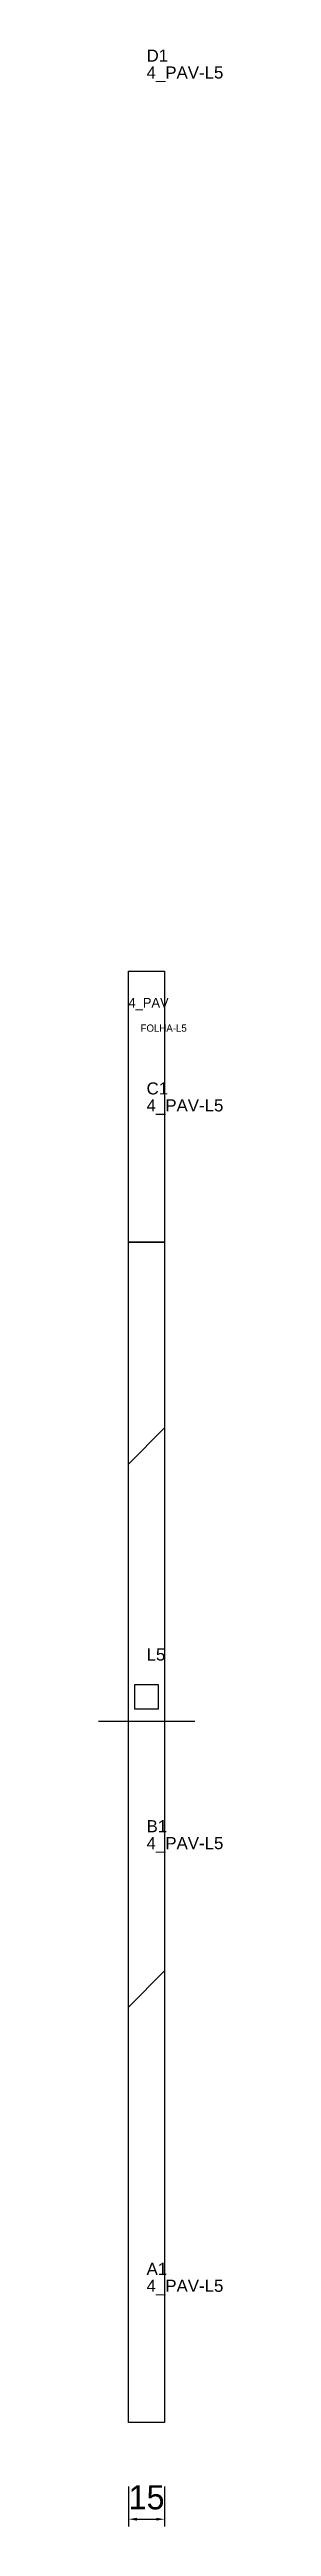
# Model space of a CAD drawing. Header units: metres. Extents: x 210 to 261, y -441 to 583.
import ezdxf

# ---------------------------------------------------------------- set-up
doc = ezdxf.new("R2010")
doc.units = ezdxf.units.M
for name, color, linetype in [('3', 3, 'CONTINUOUS'), ('AUX00', 7, 'CONTINUOUS'), ('COTA', 241, 'CONTINUOUS'), ('FOLHA', 255, 'CONTINUOUS'), ('Hachura', 251, 'CONTINUOUS'), ('NOMENCLATURA', 7, 'CONTINUOUS'), ('Nível', 160, 'CONTINUOUS'), ('Painéis', 200, 'CONTINUOUS'), ('Pilares', 5, 'CONTINUOUS'), ('SARR_2.2x7', 40, 'CONTINUOUS')]:
    doc.layers.add(name, color=color, linetype=linetype)
doc.styles.add('ARIAL', font='Arial.ttf')
doc.styles.add('STR_STANDARD', font='arial.ttf')
doc.dimstyles.new('EZ DXF', dxfattribs={"dimtxt": 10, "dimasz": 3.5, "dimexe": 3, "dimexo": 1.5, "dimgap": 1, "dimtad": 1, "dimdec": 1, "dimdsep": 46, "dimcen": 2.5, "dimazin": 3, "dimtfac": 1, "dimtmove": 0, "dimatfit": 3})

msp = doc.modelspace()

# ---------------------------------------------------------------- hatches: boundary and pattern name
at = {"layer": 'Hachura'}
h = msp.add_hatch(dxfattribs=at)
h.set_pattern_fill('ANSI31', scale=50)
h.paths.add_polyline_path([(222.2, 201.5), (237.2, 201.5), (237.2, -398.45), (222.2, -398.45)])
h = msp.add_hatch(dxfattribs=at)
h.set_pattern_fill('ANSI31', scale=50)
h.paths.add_polyline_path([(222.2, 201.5), (237.2, 201.5), (237.2, -398.45), (222.2, -398.45)])

# ---------------------------------------------------------------- linework, layer by layer
at = {"layer": '3'}
msp.add_lwpolyline([(222.2, 89.55), (237.2, 89.55)], close=True, dxfattribs=at)
msp.add_lwpolyline([(222.2, 89.55), (237.2, 89.55)], close=True, dxfattribs=at)
at = {"layer": 'Painéis', "color": 200}
for p, q in [((222.2, 201.5), (237.2, 201.5)), ((222.2, -398.45), (222.2, 201.5)), ((222.2, 201.5), (237.2, 201.5)), ((222.2, -398.45), (222.2, 201.5)), ((237.2, 201.5), (237.2, -398.45)), ((237.2, 201.5), (237.2, -398.45)), ((237.2, -398.45), (222.2, -398.45)), ((237.2, -398.45), (222.2, -398.45))]:
    msp.add_line(p, q, dxfattribs=at)
at = {"layer": 'Pilares'}
msp.add_lwpolyline([(224.7, -103.48), (234.7, -103.48), (234.7, -93.48), (224.7, -93.48)], close=True, dxfattribs=at)
msp.add_lwpolyline([(224.7, -103.48), (234.7, -103.48), (234.7, -93.48), (224.7, -93.48)], close=True, dxfattribs=at)
at = {"layer": 'SARR_2.2x7'}
msp.add_line((209.7, -108.48), (249.7, -108.48), dxfattribs=at)
msp.add_line((209.7, -108.48), (249.7, -108.48), dxfattribs=at)

# ---------------------------------------------------------------- texts
at = {"layer": '3', "style": 'STR_STANDARD'}
for s, p in [('D1', (229.7, 577.55)), ('D1', (229.7, 577.55)), ('C1', (229.7, 150.55)), ('C1', (229.7, 150.55)), ('B1', (229.7, -154.45)), ('B1', (229.7, -154.45)), ('A1', (229.7, -337.45)), ('A1', (229.7, -337.45))]:
    msp.add_text(s, height=5, dxfattribs=at).set_placement(p)
at = {"layer": 'AUX00', "style": 'STR_STANDARD'}
for p in [(229.7, 570.55), (229.7, 570.55), (229.7, 143.55), (229.7, 143.55), (229.7, -161.45), (229.7, -161.45), (229.7, -344.45), (229.7, -344.45)]:
    msp.add_text('4_PAV-L5', height=5, dxfattribs=at).set_placement(p)
at = {"layer": 'FOLHA'}
msp.add_text('FOLHA-L5', height=3, dxfattribs=at).set_placement((227.2, 176.5))
msp.add_text('FOLHA-L5', height=3, dxfattribs=at).set_placement((227.2, 176.5))
at = {"layer": 'NOMENCLATURA', "insert": (229.7, -78.48), "char_height": 5, "attachment_point": 1, "style": 'ARIAL'}
msp.add_mtext('L5', dxfattribs=at)
msp.add_mtext('L5', dxfattribs=at)
at = {"layer": 'Nível'}
msp.add_text('4_PAV', height=4, dxfattribs=at).set_placement((222.2, 186.5))
msp.add_text('4_PAV', height=4, dxfattribs=at).set_placement((222.2, 186.5))

# ---------------------------------------------------------------- dimensions: what is measured, and where the dimension line sits
at = {"layer": 'COTA'}
msp.add_linear_dim(base=(222.2, -438.45), p1=(222.2, -423.45), p2=(237.2, -423.45), dimstyle='EZ DXF', dxfattribs=at).render()
msp.add_linear_dim(base=(222.2, -438.45), p1=(222.2, -423.45), p2=(237.2, -423.45), dimstyle='EZ DXF', dxfattribs=at).render()

doc.saveas('drawing.dxf')
